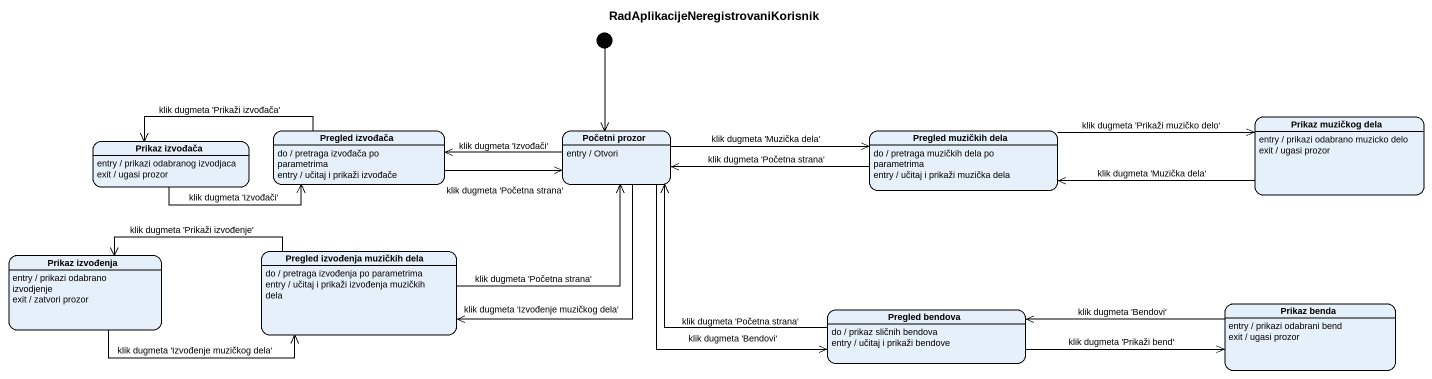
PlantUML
@startuml
title RadAplikacijeNeregistrovaniKorisnik
hide empty description
state "Prikaz izvođača" as Prikaz_izvođača
Prikaz_izvođača : entry / prikazi odabranog izvodjaca
Prikaz_izvođača : exit / ugasi prozor
state "Pregled izvođača" as Pregled_izvođača
Pregled_izvođača : do / pretraga izvođača po parametrima
Pregled_izvođača : entry / učitaj i prikaži izvođače
state "Početni prozor" as Početni_prozor
Početni_prozor : entry / Otvori
state "Pregled muzičkih dela" as Pregled_muzičkih_dela
Pregled_muzičkih_dela : do / pretraga muzičkih dela po parametrima
Pregled_muzičkih_dela : entry / učitaj i prikaži muzička dela
state "Prikaz muzičkog dela" as Prikaz_muzičkog_dela
Prikaz_muzičkog_dela : entry / prikazi odabrano muzicko delo
Prikaz_muzičkog_dela : exit / ugasi prozor
state "Prikaz izvođenja" as Prikaz_izvođenja
Prikaz_izvođenja : entry / prikazi odabrano izvodjenje
Prikaz_izvođenja : exit / zatvori prozor
state "Pregled izvođenja muzičkih dela" as Pregled_izvođenja_muzičkih
Pregled_izvođenja_muzičkih : do / pretraga izvođenja po parametrima
Pregled_izvođenja_muzičkih : entry / učitaj i prikaži izvođenja muzičkih dela
state "Pregled bendova" as Pregled_bendova
Pregled_bendova : do / prikaz sličnih bendova
Pregled_bendova : entry / učitaj i prikaži bendove
state "Prikaz benda" as Prikaz_benda
Prikaz_benda : entry / prikazi odabrani bend
Prikaz_benda : exit / ugasi prozor
[*] --> Početni_prozor
Prikaz_izvođača -right-> Pregled_izvođača : klik dugmeta 'Izvođači'
Pregled_izvođača -left-> Prikaz_izvođača : klik dugmeta 'Prikaži izvođača'
Pregled_izvođača -right-> Početni_prozor : klik dugmeta 'Početna strana'
Početni_prozor -left-> Pregled_izvođača : klik dugmeta 'Izvođači'
Početni_prozor -right-> Pregled_muzičkih_dela : klik dugmeta 'Muzička dela'
Početni_prozor -left-> Pregled_izvođenja_muzičkih : klik dugmeta 'Izvođenje muzičkog dela'
Početni_prozor -right-> Pregled_bendova : klik dugmeta 'Bendovi'
Pregled_muzičkih_dela -left-> Početni_prozor : klik dugmeta 'Početna strana'
Pregled_muzičkih_dela -right-> Prikaz_muzičkog_dela : klik dugmeta 'Prikaži muzičko delo'
Prikaz_muzičkog_dela -left-> Pregled_muzičkih_dela : klik dugmeta 'Muzička dela'
Prikaz_izvođenja -right-> Pregled_izvođenja_muzičkih : klik dugmeta 'Izvođenje muzičkog dela'
Pregled_izvođenja_muzičkih -right-> Početni_prozor : klik dugmeta 'Početna strana'
Pregled_izvođenja_muzičkih -left-> Prikaz_izvođenja : klik dugmeta 'Prikaži izvođenje'
Pregled_bendova -left-> Početni_prozor : klik dugmeta 'Početna strana'
Pregled_bendova -right-> Prikaz_benda : klik dugmeta 'Prikaži bend'
Prikaz_benda -left-> Pregled_bendova : klik dugmeta 'Bendovi'
@enduml
